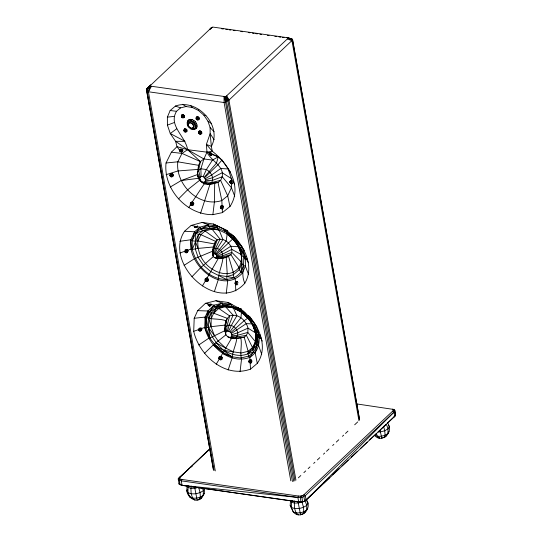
<?xml version="1.0" encoding="UTF-8"?>
<svg xmlns="http://www.w3.org/2000/svg" width="542" height="542" viewBox="0 0 542 542"><rect width="100%" height="100%" fill="white"/><g stroke="black" fill="none" stroke-linecap="round" stroke-linejoin="round"><path stroke-width="0.81" d="M195.716 226.468L195.784 227.66L196.692 227.532L197.667 226.007L196.692 227.532L194.456 227.003L194.815 226.597L196.644 226.692L197.044 227.132L195.716 227.538L194.456 227.003M209.591 305.952L208.263 305.288L209.524 304.76L209.591 305.952L210.492 305.823L211.475 304.292M212.837 255.56L213.121 249.476L215.553 241.346L217.234 239.869C225.187 236.59 234.923 246.908 230.906 254.591C226.448 258.243 218.744 260.126 213.548 256.969C210.852 252.023 213.555 246.068 215.553 241.346L200.886 234.666L198.487 234.476L195.75 233.168L194.605 231.8L184.551 231.251C163.223 262.714 217.057 314.902 244.808 283.242C253.886 268.148 245.987 249.72 235.228 237.714M243.893 314.231L241.495 312.084L232.247 307.429L231.651 306.094L231.813 304.496L222.369 303.154L214.076 305.2L207.898 311.006L205.14 317.07L204.74 327.415C208.656 337.036 213.805 346.521 224.097 350.383C231.217 354.739 239.97 357.171 247.985 353.791L252.721 349.78L255.77 343.533C257.084 333.621 253.785 323.127 246.285 316.379M196.285 128.352L194.971 128.474L193.731 129.314L192.342 128.163L190.52 127.905L188.528 126.042L188.23 124.287L188.548 123.542L189.937 122.844L190.466 119.335C194.212 119.436 197.518 123.088 197.071 126.842L196.285 128.352L194.815 129.342L190.919 128.915C187.871 127.492 186.116 123.678 187.878 120.636L188.975 119.707L190.466 119.335M393.709 409.44L392.537 409.169L393.302 410.247L392.598 411.188L304.021 494.643L302.809 495.51L300.234 496.12L300.973 502.007L302.693 501.994L306.101 500.103L395.599 415.45L394.725 410.118L393.709 409.44L356.541 403.898M193.704 331.331L194.205 318.276L197.688 310.634L205.479 303.31L215.94 300.729L227.85 302.422L241.746 309.651L240.939 311.941L247.931 318.208L252.491 324.604L256.17 334.319L257.037 345.03L255.167 352.822L257.301 363.37L250.519 369.116C225.059 378.573 199.212 355.437 193.704 331.331L199.219 329.373M225.323 330.424L209.923 338.025L206.095 327.761L206.475 317.964L207.898 311.006L197.688 310.634M198.792 344.976L208.778 338.235L209.923 338.025L208.467 327.524L209.063 312.28L214.076 305.2L205.479 303.31M228.738 337.361L230.77 337.28L231.78 335.938L231.834 334.732L237.836 332.741L248.006 328.134L247.809 332.415L246.386 335.329L244.205 337.178C238.527 338.35 230.282 340.376 226.068 335.085C223.988 328.919 224.205 320.254 229.666 315.945C237.857 312.91 246.197 320.41 248.006 328.134L255.79 333.052L255.404 341.704L252.531 347.571L248.114 351.311L241.298 352.998L233.534 351.893L225.757 348.133L218.121 341.026L214.395 335.579L211.075 326.69L211.251 313.107L216.637 308.052C224.706 304.719 233.771 306.86 240.756 311.697M230.004 181.875L230.614 183.542L232.288 183.738L231.468 180.486L230.038 181.238L230.004 181.875L230.614 183.542L232.288 183.738M225.933 323.303L226.028 320.776C219.293 318.256 211.461 319.895 205.14 317.07L194.205 318.276M225.607 333.845L224.964 328.425L227.152 318.31L213.677 313.201L211.251 313.107L209.063 312.28L207.898 311.006M244.727 257.829L245.343 259.496L247.01 259.693L245.343 259.496L244.76 257.199L245.783 256.359L245.729 257.254M261.711 354.366L258.663 345.681L257.037 345.03L255.77 343.533C260.397 321.758 236.116 299.076 214.937 306.758L209.063 312.28L206.475 317.964C207.545 334.732 218.494 347.734 231.901 356.744L240.831 358.018L248.663 356.08C259.557 349.549 259.347 334.495 253.48 324.577L252.491 324.604L248.636 317.795L249.747 316.833C260.424 329.522 267.721 348.371 257.301 363.37M200.797 328.818L204.74 327.415C209.11 346.528 229.598 364.874 249.787 357.374C263.839 348.73 260.993 326.677 248.636 317.795L247.931 318.208L245.594 315.979M181.069 149.118L181.062 151.706L181.963 151.577L182.945 150.053L181.069 149.118L179.788 149.301L179.287 149.87L179.734 151.049L181.062 151.706M226.258 293.391L227.694 281.102L226.949 279.699L210.587 271.461L203.48 265.275L198.182 257.538L195.35 249.198L195.75 233.168L199.842 227.186L208.548 224.788L217.511 226.061L224.761 229.503M231.007 181.299L231.055 180.405M259.997 334.732L258.568 335.484L258.507 336.812L259.144 337.788L260.817 337.984L260.865 337.09L258.507 336.812L258.568 335.484L259.584 334.644M204.273 493.43L204.605 488.362L203.372 490.646L203.203 495.402C199.212 504.731 187.667 498.877 186.773 490.734L187.098 485.673L188.101 487.366L187.925 492.698L189.829 497.183C194.151 499.175 199.436 498.139 203.203 495.402L204.273 493.43L202.085 496.784M304.895 500.307L306.792 505.361L306.63 510.117C302.856 512.854 297.578 513.891 293.249 511.899L290.194 505.456L290.526 500.388L291.521 502.088L291.345 507.414L293.249 511.899C299.462 519.493 309.949 511.35 308.025 503.078L306.555 499.683M386.446 424.447L388.065 428.783L387.903 433.546C384.136 436.276 378.851 437.313 374.529 435.321C380.735 442.916 391.222 434.772 389.305 426.5L387.828 423.112M225.655 332.659L226.678 331.304L227.098 325.6L229.666 315.945L218.758 308.425L216.637 308.052L214.937 306.758L214.076 305.2M184.551 231.251L191.157 225.438L202.132 222.416L213.426 224.029L227.66 230.878L226.671 233.67C237.057 240.689 245.933 255.323 238.961 267.511C230.038 278.9 213.521 272.673 205.54 263.432C198.237 255.58 196.624 244.713 198.487 234.476L202.972 230.533L210.377 228.494L217.335 227.762L226.949 232.322L234.747 237.044L232.769 238.968C241.624 247.687 243.426 260.343 240.872 272.057C233.121 282.362 218.717 280.634 209.11 274.11C197.715 266.42 191.448 253.304 190.865 239.76L194.605 231.8L199.842 227.186L200.675 228.826L202.972 230.533L205.059 230.987L217.234 239.869L214.097 248.615L213.114 254.266M213.507 253.913L214.828 253.832L217.376 248.412L222.911 239.503L219.131 230.093L218.06 229.584L217.335 227.762L217.511 226.061L213.426 224.029M240.065 371.697L241.502 359.421C239.727 352.673 242.274 345.091 240.824 338.012M212.877 214.659L222.43 212.613L229.957 206.529C243.026 186.875 228.358 163.772 212.261 151.218L211.36 146.381C222.66 125.744 197.085 97.946 175.432 106.056L170.161 110.514L167.376 117.14L167.41 125.127L170.263 133.515L175.588 141.293L177.01 146.658L171.374 152.194L166.035 162.979C163.217 189.036 186.597 215.066 212.877 214.659L214.368 202.132L214.72 183.149L218.013 182.444L220.608 180.344C227.931 167.674 211.204 161.645 206.983 152.166L206.387 144.402L210.147 133.664L210.12 127.553L207.938 121.137L203.867 115.189L198.399 110.426L192.186 107.424L185.987 106.537L180.54 107.885L176.509 111.293C167.959 125.642 185.71 136.327 187.6 149.687L200.391 161.591L198.602 170.486L197.417 172.884C196.746 182.153 206.834 186.902 214.72 183.149L212.586 182.932M187.878 120.636L187.227 123.027L188.23 124.287M190.974 205.337L193.067 202.342L193.792 203.521L193.48 204.89L192.315 205.642L190.974 205.337L190.242 204.151L190.554 202.783L191.726 202.037L193.067 202.342M205.696 281.291L207.789 278.297L208.521 279.482L208.209 280.851L207.037 281.596L205.696 281.291L204.964 280.106L205.282 278.737L206.448 277.992L207.789 278.297M219.503 359.583L221.597 356.589L222.322 357.767L222.01 359.136L220.845 359.888L219.503 359.583L218.772 358.397L219.083 357.029L220.255 356.277L221.597 356.589M213.541 246.969L197.945 248.419L192.247 249.476L192.207 240.709L195.75 233.168L200.675 228.826L210.377 228.494L218.06 229.584L227.213 233.934L226.17 241.055L215.587 254.191L214.828 253.832M172.661 173.84L172.512 174.842L170.913 176.733L169.727 175.479L170.113 174.267L171.326 173.589L172.661 173.84L173.338 174.876L172.715 176.435L171.855 176.909L170.913 176.733L169.727 175.479M187.39 249.794L188.06 250.831L187.437 252.389L184.836 250.221L186.055 249.544L187.39 249.794L187.234 250.797L185.635 252.687L185.127 252.464M198.257 329.719L199.442 330.979L200.384 331.155L199.856 327.835L201.19 328.086L200.316 330.288L199.442 330.979L198.928 330.755M244.808 283.242C240.756 274.577 244.395 265.79 243.609 256.786C241.4 246.82 234.957 238.433 226.949 232.322M225.242 328.676L224.869 330.891L225.831 333.472M225.492 327.199L225.743 325.722M223.108 208.135L223.345 206.753L222.85 205.682L221.902 205.553L220.431 206.502L220.621 208.236L222.274 209.022L223.108 208.135L220.431 206.502L221.902 205.553M248.961 360.742L249.151 362.476L250.804 363.262L251.637 362.381L251.874 360.999L251.38 359.929L250.431 359.8L248.961 360.742L249.815 362.571L250.804 363.262M198.724 131.604L198.731 133.318L199.456 133.996L201.197 133.915L201.875 133.142L201.638 131.916L200.608 130.961L199.402 130.832L198.724 131.604L198.731 133.318L201.875 133.142M226.949 279.699L226.725 276.515L227.24 273.927L226.177 257.179M191.34 486.127L190.899 488.335L191.157 493.816L192.634 498.152L194.924 500.185M294.76 500.842L294.32 503.057L294.584 508.531L296.054 512.867L298.344 514.9M222.972 257.552C222.308 265.126 218.616 272.321 218.243 279.76L214.347 291.691M188.975 119.707L188.684 121.029L189.138 123.041M228.155 370.003L232.057 358.079C232.464 351.406 236.095 345.058 236.793 338.269M196.265 117.431L196.224 119.132L197.776 119.924L199.368 119.016L199.144 117.777L198.142 116.794L196.949 116.652L196.265 117.431L196.224 119.132L199.144 117.777M226.678 331.304L227.626 331.067L229.07 325.112L233.04 315.112L225.574 306.738L223.941 306.237L214.937 306.758L222.369 303.154L222.748 304.834L223.941 306.237L218.758 308.425L213.677 313.201L211.407 318.181M214.361 246.143L214.354 243.9L197.911 241L195.31 241.237L192.207 240.709L194.605 231.8M181.523 115.29L181.462 117.004L182.166 117.702L183.928 117.668L184.585 116.916L184.355 115.683L183.359 114.701L182.187 114.538L181.523 115.29L181.462 117.004L184.585 116.916M192.342 128.163L193.487 126.855L193.48 125.927L192.566 124.111L190.845 122.973L192.159 119.579M214.158 253.737L215.709 248.175L220.032 239.097L211.997 229.083L210.377 228.494L208.914 226.556L208.548 224.788L202.132 222.416M301.305 502.163L298.669 501.892L297.89 497.448L298.29 496.018L300.234 496.12M211.671 154.064L218.304 156.828L216.461 163.108L204.151 177.424L205.56 179.768L205.167 181.617L203.731 182.302L201.699 181.712L198.358 178.23M214.144 139.761L210.147 133.664L211.36 146.381L206.387 144.402L212.261 151.218L206.983 152.166L203.914 158.969L200.872 168.799L201.102 176.421L199.802 177.966L200.154 179.985M210.208 183.508L200.54 213.385M201.19 328.086L201.868 329.116L201.245 330.674L200.269 331.006M231.78 335.938L237.721 335.247L247.809 332.415L255.404 341.704L252.721 349.78L253.724 351.799L255.167 352.822M191.726 202.037L192.315 205.642M206.448 277.992L207.037 281.596M220.255 356.277L220.845 359.888M199.402 130.832L198.562 132.451L200.31 134.084L200.791 133.542L199.896 131.997L199.043 131.902L199.456 133.996L201.197 133.915M382.117 437.502L381.846 438.309L380.057 430.368M212.322 27.195L210.039 29.112L211.705 27.446L213.033 27.1L287.68 37.723L291.921 38.889L292.565 39.979L228.92 100.155L224.097 102.533L148.42 91.761L150.33 86.178L149.992 85.595L150.71 85.033L146.401 89.281L213.406 469.894L214.036 470.354L147.038 90.372L149.985 85.934L146.408 89.911L148.42 91.761L215.276 470.91M210.086 152.363L209.632 153.684L210.086 154.849L211.441 155.175L212.647 154.463L211.184 155.168L210.086 154.849L209.375 153.684L209.72 152.356L211.095 152.986L212.152 153.853L211.095 154.741L210.086 154.849L209.375 153.684L211.441 155.175L210.086 154.849L211.095 152.986M182.376 149.429L180.987 151.584L180.134 151.489L179.287 149.87M210.906 303.669L209.517 305.83L208.663 305.729M184.639 128.718L183.785 130.337L184.687 131.875L186.441 131.787L187.098 131.035L186.841 129.823L185.825 128.861L184.639 128.718L183.785 130.337L184.619 131.157L185.527 131.977L187.098 131.035M225.065 230.079L224.808 230.804C228.487 232.423 222.267 227.654 224.808 230.804L226.17 231.129M238.873 308.371L239.97 309.414L238.615 309.089L237.904 307.924L238.873 308.371L238.615 309.089L239.713 309.407L241.176 308.71M198.399 110.426L198.778 109.376M198.487 234.476L192.247 249.476L190.906 249.069L186.97 250.485M196.949 116.652L196.068 118.251L197.776 119.924L199.368 119.016M220.472 357.076L231.901 337.693M384.075 437.726L385.05 435.267L384.773 430.768L383.526 426.208M182.187 114.538L181.292 116.13L182.993 117.817L183.46 117.282L183.291 116.408L181.76 115.602L182.166 117.702L183.928 117.668M245.35 259.354L245.384 266.129L242.416 273.053L240.872 272.057L243.649 265.566L241.8 263.744L241.325 262.003L231.854 252.369L222.552 255.851L216.915 256.833L216.163 257.809L214.883 257.857M241.8 263.744L239.252 269.692L233.229 274.814L226.725 276.515L218.663 275.363M298.29 496.018L181.875 479.453L181.265 480.849L182.051 485.3L182.939 485.503L299.353 502.068M201.102 176.421L203.189 176.685L206.394 169.504L212.484 160.066L218.304 156.828L222.674 160.723M227.626 331.067L228.71 331.223L231.326 325.43L236.888 315.654L233.338 307.842L225.574 306.738L218.758 308.425M211.251 313.107L208.812 318.459L211.075 326.69L225.865 324.983M188.731 486.011L188.101 487.366L190.899 488.335L194.754 488.315L197.85 487.509M292.152 500.727L291.521 502.088L294.32 503.057L298.175 503.03L302.043 502.027L303.5 507.346L303.777 511.844L302.802 514.304L300.844 514.08M197.911 241L200.886 234.666L205.059 230.987L211.997 229.083L218.06 229.584M210.106 153.433L206.983 152.166L187.6 149.687L181.983 153.4L177.823 161.814C175.174 184.449 199.11 208.047 221.82 200.54L227.694 195.791L231.427 187.742L231.407 183.575M212.484 160.066L203.914 158.969L200.391 161.591L198.548 165.317L197.417 172.884L199.802 177.966M210.973 304.868L210.492 305.823L209.517 305.83L208.263 305.288L207.816 304.116M173.338 174.876L172.715 176.435L170.113 174.267M188.06 250.831L187.437 252.389L186.577 252.863L185.635 252.687L184.449 251.434M201.868 329.116L201.245 330.674L198.643 328.513M184.233 130.676L183.968 131.191L185.994 131.449L185.086 129.911L184.253 129.802L184.687 131.875L186.441 131.787M187.39 489.595L186.773 490.734L187.925 492.698C192.918 494.995 199.016 493.796 203.372 490.646L202.288 487.753M201.644 497.454L201.028 498.599L198.86 499.06M304.448 513.315L307.7 508.145M189.409 127.106L189.124 127.627L189.497 127.39M148.42 91.761L151.435 86.266L225.689 96.706L288.026 38.306L287.68 37.723L292.551 39.356L359.556 419.339M218.433 258.209L207.078 278.046M213.677 313.201L216.637 308.052L209.063 312.28M202.417 285.925L205.804 280.194M216.224 364.231L219.198 359.224M188.711 207.667L190.831 204.232M192.112 202.173L204.483 183.508M191.76 123.413L193.86 120.399M388.973 431.567L385.728 436.737L384.278 437.042M242.017 247.037L233.575 238.101L226.671 233.67L232.857 238.839L238.914 247.437L240.485 247.586L242.017 247.037L245.336 256.82L243.609 256.786L241.766 255.804L241.292 254.584L231.84 249.381L222.545 254.123L216.915 256.136L216.915 256.833M181.875 479.453L180.262 479.047L179.355 480.368L180.14 484.812L182.051 485.3L298.669 501.892L302.958 501.763L304.672 501.126L303.886 496.682L302.809 495.51M200.608 130.961L199.422 133.251L201.638 131.916M185.825 128.861L184.619 131.157L186.841 129.823M249.787 357.374L253.724 351.799L247.985 353.791L248.663 356.08L249.787 357.374L249.95 359.888M211.041 28.38L211.705 27.446L146.401 89.281L213.25 468.43M231.38 336.758L236.888 336.948L246.386 335.329L252.531 347.571L247.985 353.791L248.114 351.311L244.205 337.178L233.629 338.52L229.815 337.51L231.38 338.201L233.785 337.883M198.142 116.794L196.929 119.823L198.677 119.796M228.71 331.223L229.849 331.812L240.926 317.754L241.495 312.084L244.422 314.868M393.235 409.637L394.725 410.118L394.82 411.005L393.987 412.116L305.322 495.659L302.179 497.312L297.89 497.448L181.265 480.849L178.338 479.697L178.25 478.803L210.323 448.62M387.51 423.031L395.599 415.45L394.82 411.005L393.302 410.247M183.359 114.701L182.098 116.957L184.355 115.683M147.038 90.372L150.33 86.178L151.435 86.266M146.408 89.911L149.992 85.595L146.401 89.281M182.444 150.622L182.945 150.053M257.037 345.03L252.721 349.78L252.531 347.571M191.915 276.786L200.445 267.931L213.677 256.258M178.569 198.88L187.607 189.822L200.33 179.72M303.879 501.553L306.101 500.103L393.987 412.116L392.598 411.188M204.551 177.776L218.094 164.538L222.01 160.053L230.499 172.153M204.51 353.33L213.311 344.854L226.048 334.712M232.857 238.839L216.123 254.659L216.915 256.136M209.869 448.688L178.25 478.803L179.124 484.142L182.939 485.503M298.371 477.827L300.817 475.524M303.879 472.638L305.715 470.91M308.161 468.606L309.997 466.872M313.669 463.417L314.895 462.258M317.341 459.955L319.787 457.651M323.459 454.189L324.685 453.037M326.521 451.31L328.967 449M332.639 445.538L333.865 444.386M336.311 442.082L338.757 439.772M342.429 436.317L343.655 435.165M345.491 433.431L347.937 431.127M354.671 424.786L357.727 421.9M305.702 500.11L311.853 494.318M314.929 491.418L321.081 485.618M323.54 483.301L329.692 477.509M332.768 474.609L338.919 468.816M341.995 465.917L348.147 460.124M351.223 457.224L357.374 451.425M360.45 448.532L367.212 442.157M369.671 439.84L376.439 433.464M378.282 431.723L385.667 424.772M147.011 88.495L150.71 85.033M178.338 479.697L179.544 478.572L179.483 477.963M210.039 29.112L211.197 28.042M196.644 226.692L195.716 227.538L194.815 226.597M195.35 121.699L192.566 124.111M229.849 331.812L230.763 332.632L244.185 320.681L248.073 317.985L241.048 310.979L232.247 307.429L222.748 304.834L231.813 304.496L227.85 302.422M188.596 469.277L179.077 477.692L180.188 477.021M191.13 467.035L192.403 465.917M302.693 501.994L301.63 495.944M242.416 273.053C221.929 295.573 186.794 264.462 190.865 239.76L179.842 241.285M245.424 257.972L244.699 258.52L245.628 259.557L245.424 257.972L244.76 257.199L244.964 258.785M176.59 128.888L170.263 133.515L185.046 141.367L175.588 141.293L187.6 149.687L203.914 158.969M231.468 180.486L230.33 181.299L229.977 182.566L230.906 183.602L230.702 182.017L230.038 181.238L230.242 182.83M246.19 256.441L245.052 257.254L244.699 258.52L247.057 258.798M239.713 309.407L240.817 308.696M184.084 265.35L194.232 258.852L213.087 251.007M196.468 123.325L193.162 124.985M231.834 334.732L231.353 333.465L246.285 323.621L252.321 323.933L256.17 334.319L257.497 335.071L259.13 335.159M393.661 417.232L394.772 416.561L393.987 412.116M170.276 187.037L181.13 180.581L197.654 174.49M216.665 255.404L230.777 246.237L238.643 246.8L238.914 247.437L233.575 238.101M205.208 178.731L211.746 174.924L220.797 168.481L228.114 168.969L231.38 178.582L234.686 184.476M259.537 335.545L258.534 336.121L259.144 337.788L260.817 337.984M170.405 176.509L171.739 176.76L172.952 176.082M190.242 204.151L193.792 203.521M204.964 280.106L208.521 279.482M218.772 358.397L222.322 357.767M208.548 224.788L200.675 228.826L208.914 226.556L217.511 226.061M197.064 125.08L193.48 125.927M231.996 181.495L229.977 182.566L232.335 182.844M260.526 335.742L258.507 336.812L259.435 337.849L258.859 335.545L258.771 337.07M167.41 125.127L174.409 122.472M195.75 233.168L202.972 230.533M179.897 253.026L185.398 251.048M254.903 324.062L253.48 324.577L262.301 341.094M204.74 327.415L208.467 327.524L211.075 326.69M166.082 174.714L177.864 170.967L197.742 169.429M225.912 231.122L224.808 230.804L224.097 229.639M205.56 179.768L212.681 177.661L222.24 172.735L231.38 178.582L231.393 181.082M222.85 205.682L221.021 205.872L220.77 207.024L220.621 208.236L222.274 209.022M251.38 359.929L249.55 360.118L249.151 362.476L249.815 362.571L250.404 361.948L250.573 360.965L250.221 360.213L248.792 361.724L249.361 362.063M197.071 126.842L193.487 126.855M181.13 180.581L198.697 178.257M167.376 117.14L174.382 116.361M225.818 230.696L224.808 230.804L224.354 229.645M239.625 308.987L238.615 309.089L237.904 307.924M166.035 162.979L177.823 161.814L198.548 165.317L198.562 168.555M235.79 282.396L235.16 282.457L234.991 283.432L236.055 284.848M205.567 180.75L212.688 180.269L222.261 176.78L231.427 187.742L234.74 196.211M378.004 437.767L379.651 437.658M193.304 499.622L194.951 499.521M216.698 257.355L222.003 257.138L230.906 254.591L238.961 267.511L239.252 269.692L240.872 272.057M181.963 151.577L179.734 151.049L180.994 150.513L182.322 151.171L180.987 151.584L180.086 150.642L179.788 149.301M378.079 431.947L380.301 431.933L384.773 430.768L388.065 428.783L389.305 426.5L388.533 425.192M223.345 206.753L220.77 207.024L220.262 207.478L220.831 207.816M238.073 282.707L235.492 282.978L234.991 283.432L235.553 283.778M251.874 360.999L249.3 361.27L251.637 362.381M216.163 257.809L220.675 258.263L228.609 256.542L233.277 272.348L233.229 274.814L234.063 277.836L235.275 279.116L235.811 290.891M225.574 306.738L232.247 307.429M187.742 125.961L188.528 126.042M182.051 485.3L297.89 497.448M171.374 152.194L181.983 153.4L200.391 161.591M198.074 499.439L199.381 499.588L200.35 497.122L200.073 492.631L198.623 487.312M170.161 110.514L176.509 111.293M221.651 28.767L223.318 29.004M225.811 29.356L227.471 29.593M229.137 29.83L230.797 30.067M233.297 30.427L234.957 30.657M240.777 31.49L242.443 31.727M248.263 32.554L249.923 32.791M252.423 33.143L254.083 33.38M255.749 33.618L257.409 33.855M259.903 34.207L261.569 34.444M267.389 35.277L269.049 35.515M274.875 36.341L276.535 36.578M279.028 36.931L280.695 37.168M282.355 37.405L284.022 37.642M287.348 38.116L290.675 38.59L286.582 37.635M189.937 122.844L190.845 122.973M194.815 129.342L190.919 128.915L190.52 127.905M208.914 226.556L217.335 227.762M211.997 229.083L219.131 230.093M205.167 181.617L211.631 182.566L220.608 180.344L227.694 195.791L229.957 206.529M230.77 337.28L235.607 338.032C241.793 333.289 233.582 322.89 227.098 325.6L225.621 326.982L225.967 331.968M224.097 350.383L233.534 351.893M200.201 180.865L200.852 180.974M226.725 276.515L234.063 277.836M215.594 257.958L219.266 258.636L220.675 258.263L222.003 257.138C224.327 252.694 218.697 246.725 214.097 248.615L212.423 250.953L212.83 254.862M227.654 336.833L229.124 337.11M203.867 115.189L205.933 115.602M191.157 225.438L195.106 226.231M196.685 226.549L199.842 227.186M359.563 419.962L292.565 39.979L287.307 38.868L291.955 40.765L358.953 420.748M292.551 39.356L288.026 38.306L292.565 39.979M194.863 227.444L195.784 227.66M209.524 304.76L210.852 305.417L209.517 305.83L208.616 304.889M187.6 149.687L177.01 146.658L179.497 150.032M243.649 265.566L245.384 266.129L248.548 274.516M204.53 182.132L209.957 183.914L218.013 182.444L221.82 200.54L222.064 205.371M222.593 353.506L231.901 356.744L222.999 352.436L213.311 344.854M231.651 306.094L241.746 309.651L240.37 308.926L250.465 317.985L256.969 327.104M175.432 106.056L180.54 107.885M215.94 300.729L222.369 303.154M206.983 152.166L209.246 153.101M212.268 154.341L218.304 156.828M193.06 127.682L194.971 128.474L195.648 127.174C196.116 123.583 192.268 119.748 188.684 121.029L187.728 121.835L188.548 123.542M216.339 257.816L217.511 258.385M203.731 182.302L207.83 184.375L209.957 183.914L211.631 182.566C214.72 177.729 210.723 171.983 206.394 169.504L200.872 168.799L198.602 170.486L200.249 177.058M233.338 307.842L240.939 311.941M193.48 204.89L190.554 202.783M208.209 280.851L205.282 278.737M216.021 342.856L225.757 348.133M222.01 359.136L219.083 357.029M182.552 104.294L185.987 106.537M179.544 478.572L180.262 479.047M241.048 310.979L249.747 316.833L250.465 317.985M207.938 121.137L211.258 123.38M190.865 239.76L192.207 240.709M187.234 124.464L188.237 125.182M203.189 176.685L204.151 177.424M304.021 494.643L305.322 495.659L306.101 500.103M202.694 182.193L205.086 184.09M188.833 495.483L190.777 497.061M224.449 230.065L225.194 230.682M238.25 308.357L239.002 308.967L238.615 309.089L238.162 307.931M231.204 233.961L234.158 236.536M226.217 230.093L235.14 237.87L244.306 250.458M215.587 254.191L216.123 254.659M379.617 438.322L377.327 436.29L376.344 433.404M242.972 310.756L246.054 313.52M248.514 315.729L249.747 316.833M227.213 233.934L232.769 238.968M214.158 344.211L222.999 352.436M210.12 127.553L214.11 131.774M186.462 252.721L186.055 249.544M171.739 176.76L171.326 173.589M190.655 105.446L192.186 107.424M180.493 151.374L181.983 153.4M208.467 327.524L214.395 335.579M230.763 332.632L231.353 333.465M295.925 480.137L228.92 100.155L226.305 96.456L227.925 100.887L294.923 480.869M197.43 175.493L199.802 178.948M201.699 181.712L202.457 182.817M306.874 501.113L308.025 503.078L306.792 505.361C302.436 508.511 296.338 509.71 291.345 507.414L290.194 505.456M296.149 513.362L296.725 514.338M227.925 100.887L225.689 96.706L293.764 481.323M245.736 257.565L248.493 262.782M245.336 256.82L240.485 247.586L241.766 255.804L238.643 246.8M259.875 336.894L260.404 337.903M226.82 95.859L228.92 100.155M226.759 101.34L224.977 96.801L225.438 101.53L292.443 481.513M195.31 241.237L197.945 248.419M187.498 124.281L187.905 125.459M300.566 514.886L297.998 501.56M197.146 500.171L194.578 486.845M255.79 333.052L256.17 334.319M225.438 101.53L224.002 96.591L224.097 102.533L290.803 480.842M252.321 323.933L252.491 324.604M255.404 341.704L255.77 343.533M257.497 335.071L258.663 345.681M394.305 415.68L394.366 416.297M179.029 483.254L179.124 484.142M205.14 317.07L206.095 327.761M250.153 363.242L250.519 369.116M222.227 208.589L222.43 212.613M213.053 254.503L213.087 256.291M235.492 282.978L235.343 284.191L236.996 284.977L237.836 284.089L235.16 282.457L236.624 281.508L237.572 281.637L235.75 281.826L235.492 282.978L236.014 284.279L236.773 282.68L236.414 281.921L235.492 282.978M222.044 206.726L221.285 208.324L220.77 207.024L221.692 205.967L222.044 206.726M190.737 203.04L190.52 204.002L191.035 204.842L191.983 205.059L192.81 204.53L193.033 203.562L192.518 202.722L191.57 202.505L190.737 203.04M205.465 278.995L205.242 279.963L205.757 280.797L206.705 281.013L207.532 280.485L207.755 279.516L207.24 278.676L206.292 278.466L205.465 278.995M219.266 357.28L219.049 358.248L219.564 359.089L220.513 359.305L221.339 358.77L221.563 357.808L221.048 356.968L220.093 356.751L219.266 357.28M170.703 175.147L170.432 176.001L172.986 175.574L172.512 174.842L170.703 175.147M185.432 251.102L185.161 251.955L187.708 251.529L187.234 250.797L186.292 250.621L185.432 251.102M199.232 329.394L198.961 330.247L201.516 329.821L201.041 329.089L200.093 328.913L199.232 329.394M197.396 117.804L196.55 117.702L196.895 119.057L198.264 119.375L197.396 117.804"/></g></svg>
